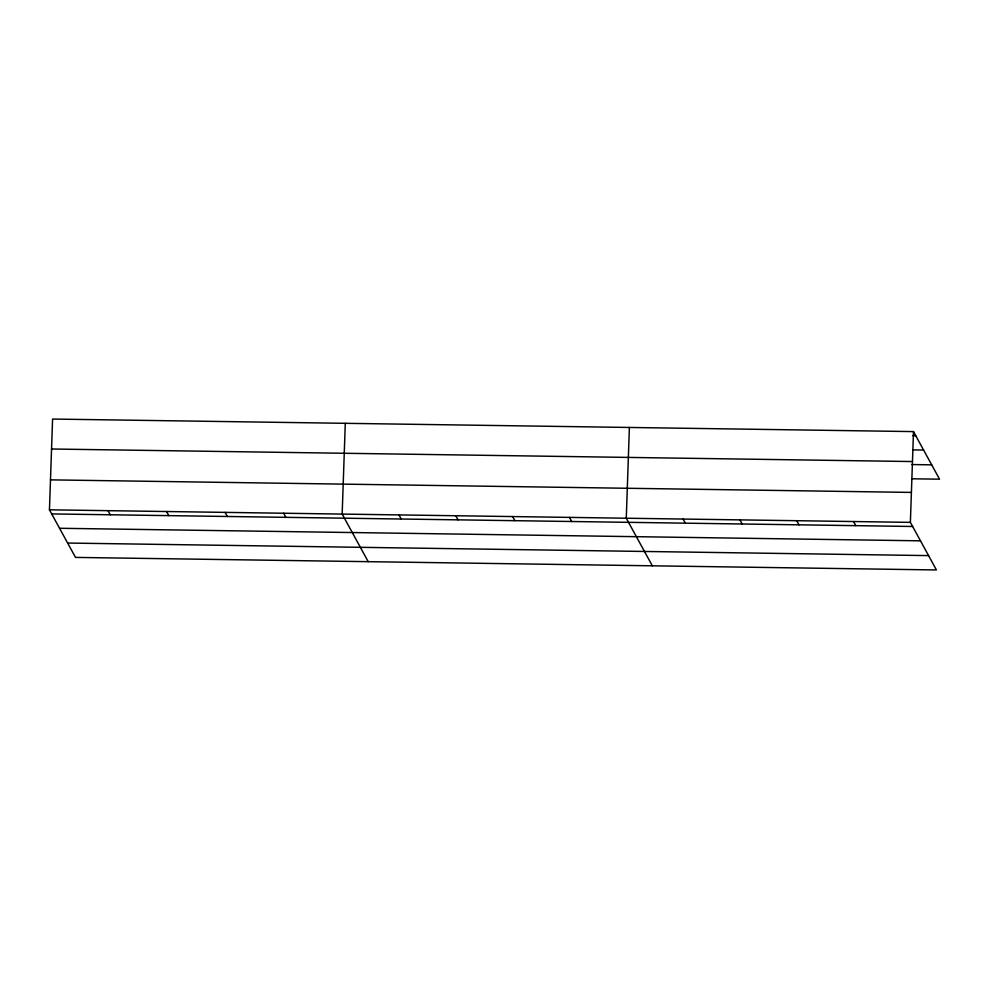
<?xml version="1.0" encoding="UTF-8"?>
<svg xmlns="http://www.w3.org/2000/svg" width="989" height="989" viewBox="0 0 989 989"><rect width="100%" height="100%" fill="white"/><g stroke="black" fill="none" stroke-linecap="round" stroke-linejoin="round"><path stroke-width="1.48" d="M913.502 431.6L910.375 522.365L936.422 569.948L75.498 557.4L49.45 509.817L52.578 419.052L913.502 431.6L939.55 479.183L911.907 478.787M345.285 423.317L342.169 514.082L368.217 561.665M629.387 427.458L626.272 518.224L652.32 565.807M912.674 435.667L915.752 435.716M912.859 449.908L923.602 450.057M51.539 449.006L912.464 461.554M911.734 464.546L931.7 464.842M50.476 479.863L911.401 492.411M49.45 509.817L910.375 522.365M51.7 513.921L912.624 526.482M59.55 528.274L920.475 540.822M67.648 543.048L928.572 555.608M853.556 521.537L855.806 525.654M796.726 520.709L798.988 524.825M739.908 519.88L742.158 523.997M683.09 519.052L685.34 523.169M569.454 517.395L571.704 521.512M512.623 516.567L514.873 520.684M455.805 515.739L458.055 519.855M398.987 514.91L401.237 519.015M283.62 513.229L285.87 517.334M225.084 512.376L227.334 516.481M166.535 511.523L168.785 515.628M107.999 510.67L110.249 514.774"/></g></svg>
